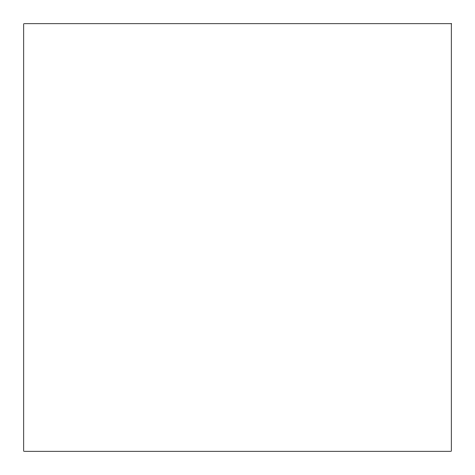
<?xml version="1.0" encoding="UTF-8"?>
<svg xmlns="http://www.w3.org/2000/svg" width="475" height="475" viewBox="0 0 475 475"><rect width="100%" height="100%" fill="white"/><g stroke="black" fill="none" stroke-linecap="round" stroke-linejoin="round"><path stroke-width="0.71" d="M451.25 23.75L23.75 23.75L23.75 451.25L451.25 451.25L451.25 23.75"/></g></svg>
